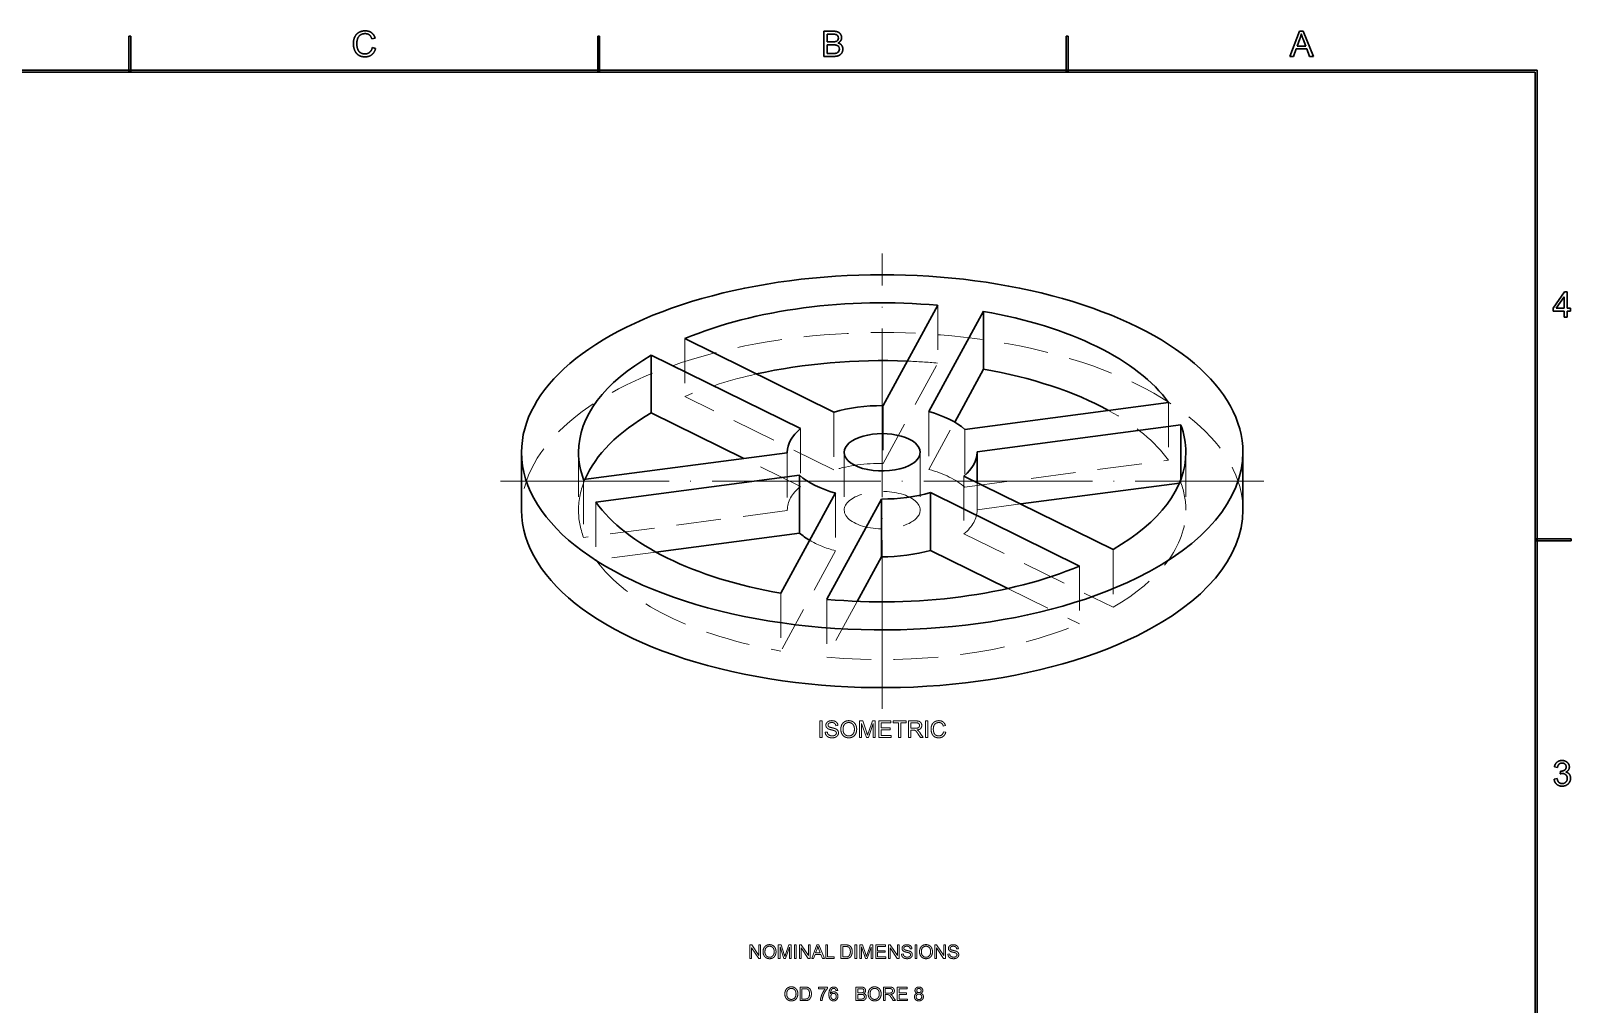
# Model space of a CAD drawing. Header units: millimetres. Extents: x -205 to 205, y -139 to 139.
# Drawn here: x -14.1 to 205, y 0.6 to 139.1 of the extents above; entities that cross this region are included whole.
import ezdxf

# ---------------------------------------------------------------- set-up
doc = ezdxf.new("R2010")
doc.units = ezdxf.units.MM
doc.linetypes.add('ACAD_ISO04W100', pattern=[30, 24, -3, 0, -3])
doc.linetypes.add('HIDDEN', pattern=[9.525, 6.35, -3.175])
for name, color, linetype, lineweight in [('center', 7, 'ACAD_ISO04W100', 13), ('dimensions', 7, 'Continuous', 18), ('hidden', 7, 'HIDDEN', 18), ('visible', 7, 'Continuous', 30)]:
    doc.layers.add(name, color=color, linetype=linetype, lineweight=lineweight)

msp = doc.modelspace()

# ---------------------------------------------------------------- linework, layer by layer
at = {"layer": 'center'}
for p, q in [((107, 42.63), (107, 107.37)), ((52.7, 75), (161.3, 75))]:
    msp.add_line(p, q, dxfattribs=at)
at = {"layer": 'dimensions'}
for p, q in [((98.14, 40.9), (98.14, 38.54)), ((98.45, 40.9), (98.14, 40.9)), ((98.45, 38.54), (98.45, 40.9)), ((100.41, 40.21), (100.71, 40.24)), ((103.76, 40.9), (103.76, 38.54)), ((104.23, 40.9), (103.76, 40.9)), ((104.06, 40.55), (104.75, 38.54)), ((104.06, 38.54), (104.06, 40.55)), ((104.79, 39.23), (104.23, 40.9)), ((105.6, 40.9), (105.03, 39.26)), ((105.03, 38.54), (105.72, 40.52)), ((106.02, 40.9), (105.6, 40.9)), ((105.72, 40.52), (105.72, 38.54)), ((106.02, 38.54), (106.02, 40.9)), ((106.53, 40.9), (106.53, 38.54)), ((108.24, 40.9), (106.53, 40.9)), ((106.84, 40.62), (108.24, 40.62)), ((106.84, 39.9), (106.84, 40.62)), ((108.15, 39.9), (106.84, 39.9)), ((106.84, 39.62), (108.15, 39.62)), ((106.84, 38.82), (106.84, 39.62)), ((108.15, 39.62), (108.15, 39.9)), ((108.24, 40.62), (108.24, 40.9)), ((108.55, 40.9), (108.55, 40.62)), ((110.42, 40.9), (108.55, 40.9)), ((108.55, 40.62), (109.32, 40.62)), ((109.32, 40.62), (109.32, 38.54)), ((109.64, 40.62), (110.42, 40.62)), ((109.64, 38.54), (109.64, 40.62)), ((110.42, 40.62), (110.42, 40.9)), ((110.74, 40.9), (110.74, 38.54)), ((111.79, 40.9), (110.74, 40.9)), ((111.06, 39.86), (111.06, 40.64)), ((111.06, 40.64), (111.8, 40.64)), ((111.73, 39.86), (111.06, 39.86)), ((111.06, 39.59), (111.42, 39.59)), ((111.06, 38.54), (111.06, 39.59)), ((113.17, 40.9), (113.17, 38.54)), ((113.49, 40.9), (113.17, 40.9)), ((113.49, 38.54), (113.49, 40.9)), ((115.69, 40.18), (116, 40.25)), ((98.14, 38.54), (98.45, 38.54)), ((99.19, 39.32), (98.9, 39.3)), ((103.76, 38.54), (104.06, 38.54)), ((104.75, 38.54), (105.03, 38.54)), ((105.72, 38.54), (106.02, 38.54)), ((106.53, 38.54), (108.29, 38.54)), ((108.29, 38.82), (106.84, 38.82)), ((108.29, 38.54), (108.29, 38.82)), ((109.32, 38.54), (109.64, 38.54)), ((110.74, 38.54), (111.06, 38.54)), ((112.12, 39.03), (112.43, 38.54)), ((112.82, 38.54), (112.41, 39.18)), ((112.43, 38.54), (112.82, 38.54)), ((113.17, 38.54), (113.49, 38.54)), ((116.04, 39.29), (115.72, 39.37)), ((88.18, 9.04), (88.18, 7.11)), ((88.44, 9.04), (88.18, 9.04)), ((89.46, 7.52), (88.44, 9.04)), ((89.46, 9.04), (89.46, 7.52)), ((89.7, 9.04), (89.46, 9.04)), ((89.7, 7.11), (89.7, 9.04)), ((92.22, 9.04), (92.22, 7.11)), ((92.61, 9.04), (92.22, 9.04)), ((93.07, 7.67), (92.61, 9.04)), ((93.72, 9.04), (93.26, 7.7)), ((94.07, 9.04), (93.72, 9.04)), ((94.07, 7.11), (94.07, 9.04)), ((94.52, 9.04), (94.52, 7.11)), ((94.78, 9.04), (94.52, 9.04)), ((94.78, 7.11), (94.78, 9.04)), ((95.23, 9.04), (95.23, 7.11)), ((95.49, 9.04), (95.23, 9.04)), ((96.51, 7.52), (95.49, 9.04)), ((96.51, 9.04), (96.51, 7.52)), ((96.75, 9.04), (96.51, 9.04)), ((96.75, 7.11), (96.75, 9.04)), ((97.71, 9.04), (96.97, 7.11)), ((97.99, 9.04), (97.71, 9.04)), ((98.78, 7.11), (97.99, 9.04)), ((98.97, 9.04), (98.97, 7.11)), ((99.23, 9.04), (98.97, 9.04)), ((99.23, 7.34), (99.23, 9.04)), ((101.13, 9.04), (101.13, 7.11)), ((101.8, 9.04), (101.13, 9.04)), ((101.39, 7.34), (101.39, 8.81)), ((101.39, 8.81), (101.8, 8.81)), ((103.13, 9.04), (103.13, 7.11)), ((103.38, 9.04), (103.13, 9.04)), ((103.38, 7.11), (103.38, 9.04)), ((103.83, 9.04), (103.83, 7.11)), ((104.21, 9.04), (103.83, 9.04)), ((104.67, 7.67), (104.21, 9.04)), ((105.33, 9.04), (104.86, 7.7)), ((105.67, 9.04), (105.33, 9.04)), ((105.67, 7.11), (105.67, 9.04)), ((106.09, 9.04), (106.09, 7.11)), ((107.49, 9.04), (106.09, 9.04)), ((106.34, 8.81), (107.49, 8.81)), ((106.34, 8.22), (106.34, 8.81)), ((107.49, 8.81), (107.49, 9.04)), ((107.88, 9.04), (107.88, 7.11)), ((108.14, 9.04), (107.88, 9.04)), ((109.16, 7.52), (108.14, 9.04)), ((109.16, 9.04), (109.16, 7.52)), ((109.4, 9.04), (109.16, 9.04)), ((109.4, 7.11), (109.4, 9.04)), ((111.68, 9.04), (111.68, 7.11)), ((111.93, 9.04), (111.68, 9.04)), ((111.93, 7.11), (111.93, 9.04)), ((114.48, 9.04), (114.48, 7.11)), ((114.74, 9.04), (114.48, 9.04)), ((115.76, 7.52), (114.74, 9.04)), ((115.76, 9.04), (115.76, 7.52)), ((116, 9.04), (115.76, 9.04)), ((116, 7.11), (116, 9.04)), ((88.18, 7.11), (88.42, 7.11)), ((88.42, 8.63), (89.44, 7.11)), ((88.42, 7.11), (88.42, 8.63)), ((89.44, 7.11), (89.7, 7.11)), ((92.22, 7.11), (92.47, 7.11)), ((92.47, 8.75), (93.03, 7.11)), ((92.47, 7.11), (92.47, 8.75)), ((93.03, 7.11), (93.26, 7.11)), ((93.26, 7.11), (93.82, 8.73)), ((93.82, 8.73), (93.82, 7.11)), ((93.82, 7.11), (94.07, 7.11)), ((94.52, 7.11), (94.78, 7.11)), ((95.23, 7.11), (95.47, 7.11)), ((95.47, 8.63), (96.49, 7.11)), ((95.47, 7.11), (95.47, 8.63)), ((96.49, 7.11), (96.75, 7.11)), ((96.97, 7.11), (97.24, 7.11)), ((97.24, 7.11), (97.45, 7.69)), ((97.45, 7.69), (98.26, 7.69)), ((97.53, 7.9), (97.74, 8.47)), ((98.18, 7.9), (97.53, 7.9)), ((97.98, 8.44), (98.18, 7.9)), ((98.26, 7.69), (98.49, 7.11)), ((98.49, 7.11), (98.78, 7.11)), ((98.97, 7.11), (100.18, 7.11)), ((100.18, 7.34), (99.23, 7.34)), ((100.18, 7.11), (100.18, 7.34)), ((101.13, 7.11), (101.83, 7.11)), ((101.8, 7.34), (101.39, 7.34)), ((103.13, 7.11), (103.38, 7.11)), ((103.83, 7.11), (104.07, 7.11)), ((104.07, 8.75), (104.63, 7.11)), ((104.07, 7.11), (104.07, 8.75)), ((104.63, 7.11), (104.86, 7.11)), ((104.86, 7.11), (105.42, 8.73)), ((105.42, 8.73), (105.42, 7.11)), ((105.42, 7.11), (105.67, 7.11)), ((106.09, 7.11), (107.53, 7.11)), ((107.41, 8.22), (106.34, 8.22)), ((106.34, 7.99), (107.41, 7.99)), ((106.34, 7.34), (106.34, 7.99)), ((107.53, 7.34), (106.34, 7.34)), ((107.41, 7.99), (107.41, 8.22)), ((107.53, 7.11), (107.53, 7.34)), ((107.88, 7.11), (108.13, 7.11)), ((108.13, 8.63), (109.14, 7.11)), ((108.13, 7.11), (108.13, 8.63)), ((109.14, 7.11), (109.4, 7.11)), ((109.99, 7.75), (109.75, 7.73)), ((110.98, 8.48), (111.23, 8.5)), ((111.68, 7.11), (111.93, 7.11)), ((114.48, 7.11), (114.73, 7.11)), ((114.73, 8.63), (115.74, 7.11)), ((114.73, 7.11), (114.73, 8.63)), ((115.74, 7.11), (116, 7.11)), ((116.59, 7.75), (116.35, 7.73)), ((117.58, 8.48), (117.83, 8.5)), ((95.33, 3.04), (95.33, 1.11)), ((96, 3.04), (95.33, 3.04)), ((95.59, 1.34), (95.59, 2.81)), ((95.59, 2.81), (95.99, 2.81)), ((97.95, 3.02), (97.95, 2.79)), ((99.2, 3.02), (97.95, 3.02)), ((97.95, 2.79), (98.9, 2.79)), ((99.2, 2.83), (99.2, 3.02)), ((100.43, 2.55), (100.67, 2.57)), ((103.27, 3.04), (103.27, 1.11)), ((104, 3.04), (103.27, 3.04)), ((103.53, 2.23), (103.53, 2.81)), ((103.53, 2.81), (103.91, 2.81)), ((103.95, 2.23), (103.53, 2.23)), ((107.19, 3.04), (107.19, 1.11)), ((108.05, 3.04), (107.19, 3.04)), ((107.44, 2.19), (107.44, 2.83)), ((107.44, 2.83), (108.06, 2.83)), ((109.14, 3.04), (109.14, 1.11)), ((110.54, 3.04), (109.14, 3.04)), ((109.4, 2.81), (110.54, 2.81)), ((109.4, 2.22), (109.4, 2.81)), ((110.46, 2.22), (109.4, 2.22)), ((110.46, 1.99), (110.46, 2.22)), ((110.54, 2.81), (110.54, 3.04)), ((95.33, 1.11), (96.03, 1.11)), ((96, 1.34), (95.59, 1.34)), ((98.22, 1.11), (98.46, 1.11)), ((103.27, 1.11), (104.01, 1.11)), ((103.53, 1.34), (103.53, 2)), ((103.53, 2), (103.98, 2)), ((104.01, 1.34), (103.53, 1.34)), ((107.19, 1.11), (107.44, 1.11)), ((107.99, 2.19), (107.44, 2.19)), ((107.44, 1.97), (107.74, 1.97)), ((107.44, 1.11), (107.44, 1.97)), ((108.31, 1.51), (108.57, 1.11)), ((108.89, 1.11), (108.56, 1.63)), ((108.57, 1.11), (108.89, 1.11)), ((109.14, 1.11), (110.58, 1.11)), ((109.4, 1.99), (110.46, 1.99)), ((109.4, 1.34), (109.4, 1.99)), ((110.58, 1.34), (109.4, 1.34)), ((110.58, 1.11), (110.58, 1.34))]:
    msp.add_line(p, q, dxfattribs=at)
for points in [[(98.99, 40.29), (98.99, 40.47), (99.09, 40.62)], [(99.07, 40), (98.99, 40.13), (98.99, 40.29)], [(99.32, 39.78), (99.15, 39.87), (99.07, 40)], [(99.09, 40.62), (99.19, 40.78), (99.39, 40.86)], [(99.42, 40.56), (99.29, 40.46), (99.29, 40.31)], [(99.29, 40.31), (99.29, 40.18), (99.38, 40.1)], [(99.78, 39.63), (99.45, 39.71), (99.32, 39.78)], [(99.38, 40.1), (99.47, 40.02), (99.85, 39.93)], [(99.39, 40.86), (99.58, 40.94), (99.82, 40.94)], [(99.83, 40.67), (99.55, 40.67), (99.42, 40.56)], [(100.2, 39.51), (100.11, 39.55), (99.78, 39.63)], [(99.82, 40.94), (100.08, 40.94), (100.28, 40.86)], [(100.24, 40.55), (100.11, 40.67), (99.83, 40.67)], [(99.85, 39.93), (100.23, 39.85), (100.38, 39.78)], [(100.41, 39.37), (100.35, 39.46), (100.2, 39.51)], [(100.41, 40.21), (100.38, 40.44), (100.24, 40.55)], [(100.28, 40.86), (100.48, 40.77), (100.59, 40.61)], [(100.38, 39.78), (100.58, 39.69), (100.68, 39.54)], [(100.59, 40.61), (100.7, 40.44), (100.71, 40.24)], [(100.68, 39.54), (100.78, 39.4), (100.78, 39.21)], [(101.11, 39.69), (101.11, 40.28), (101.43, 40.61)], [(101.25, 39.1), (101.11, 39.38), (101.11, 39.69)], [(101.43, 40.61), (101.74, 40.94), (102.24, 40.94)], [(101.67, 40.45), (101.43, 40.22), (101.43, 39.68)], [(101.43, 39.68), (101.43, 39.26), (101.66, 39.01)], [(102.24, 40.67), (101.91, 40.67), (101.67, 40.45)], [(102.24, 40.94), (102.57, 40.94), (102.83, 40.79)], [(102.66, 40.56), (102.48, 40.67), (102.24, 40.67)], [(102.95, 40.22), (102.85, 40.44), (102.66, 40.56)], [(102.82, 39.01), (103.05, 39.26), (103.05, 39.72)], [(102.83, 40.79), (103.09, 40.63), (103.23, 40.35)], [(103.05, 39.72), (103.05, 40.01), (102.95, 40.22)], [(103.37, 39.72), (103.37, 39.36), (103.22, 39.07)], [(103.23, 40.35), (103.37, 40.07), (103.37, 39.72)], [(111.59, 39.58), (111.54, 39.59), (111.42, 39.59)], [(111.73, 39.51), (111.66, 39.56), (111.59, 39.58)], [(111.73, 39.86), (111.94, 39.86), (112.06, 39.9)], [(111.89, 39.36), (111.8, 39.47), (111.73, 39.51)], [(111.79, 40.9), (112.11, 40.9), (112.27, 40.84)], [(112.19, 40.53), (112.07, 40.64), (111.8, 40.64)], [(112.47, 39.83), (112.31, 39.66), (111.97, 39.61)], [(111.97, 39.61), (112.09, 39.55), (112.15, 39.5)], [(112.06, 39.9), (112.18, 39.95), (112.25, 40.04)], [(112.15, 39.5), (112.29, 39.37), (112.41, 39.18)], [(112.31, 40.26), (112.31, 40.42), (112.19, 40.53)], [(112.25, 40.04), (112.31, 40.14), (112.31, 40.26)], [(112.27, 40.84), (112.44, 40.77), (112.53, 40.61)], [(112.63, 40.26), (112.63, 40.01), (112.47, 39.83)], [(112.53, 40.61), (112.63, 40.45), (112.63, 40.26)], [(113.95, 39.74), (113.95, 40.11), (114.09, 40.38)], [(114.07, 39.1), (113.95, 39.4), (113.95, 39.74)], [(114.09, 40.38), (114.23, 40.66), (114.49, 40.8)], [(114.34, 40.19), (114.27, 39.97), (114.27, 39.74)], [(114.27, 39.74), (114.27, 39.44), (114.36, 39.21)], [(114.6, 40.54), (114.42, 40.41), (114.34, 40.19)], [(114.49, 40.8), (114.75, 40.94), (115.06, 40.94)], [(115.06, 40.67), (114.78, 40.67), (114.6, 40.54)], [(115.06, 40.94), (115.42, 40.94), (115.66, 40.76)], [(115.45, 40.56), (115.29, 40.67), (115.06, 40.67)], [(115.69, 40.18), (115.61, 40.44), (115.45, 40.56)], [(115.66, 40.76), (115.9, 40.58), (116, 40.25)], [(99.03, 38.87), (98.9, 39.06), (98.9, 39.3)], [(99.37, 38.59), (99.15, 38.69), (99.03, 38.87)], [(99.19, 39.32), (99.21, 39.15), (99.29, 39.03)], [(99.29, 39.03), (99.37, 38.92), (99.53, 38.85)], [(99.91, 38.5), (99.58, 38.5), (99.37, 38.59)], [(99.53, 38.85), (99.69, 38.78), (99.89, 38.78)], [(99.89, 38.78), (100.07, 38.78), (100.21, 38.83)], [(100.36, 38.59), (100.16, 38.5), (99.91, 38.5)], [(100.21, 38.83), (100.34, 38.89), (100.41, 38.98)], [(100.67, 38.85), (100.56, 38.68), (100.36, 38.59)], [(100.48, 39.18), (100.48, 39.29), (100.41, 39.37)], [(100.41, 38.98), (100.48, 39.07), (100.48, 39.18)], [(100.78, 39.21), (100.78, 39.02), (100.67, 38.85)], [(101.64, 38.66), (101.38, 38.82), (101.25, 39.1)], [(102.24, 38.5), (101.91, 38.5), (101.64, 38.66)], [(101.66, 39.01), (101.89, 38.77), (102.24, 38.77)], [(102.24, 38.77), (102.59, 38.77), (102.82, 39.01)], [(102.81, 38.64), (102.55, 38.5), (102.24, 38.5)], [(103.22, 39.07), (103.08, 38.79), (102.81, 38.64)], [(104.79, 39.23), (104.87, 38.99), (104.91, 38.88)], [(104.91, 38.88), (104.95, 39.01), (105.03, 39.26)], [(112.12, 39.03), (111.98, 39.24), (111.89, 39.36)], [(114.44, 38.65), (114.2, 38.81), (114.07, 39.1)], [(114.36, 39.21), (114.45, 38.99), (114.63, 38.88)], [(115.06, 38.5), (114.68, 38.5), (114.44, 38.65)], [(114.63, 38.88), (114.82, 38.77), (115.03, 38.77)], [(115.03, 38.77), (115.3, 38.77), (115.48, 38.92)], [(115.68, 38.7), (115.43, 38.5), (115.06, 38.5)], [(115.48, 38.92), (115.66, 39.07), (115.72, 39.37)], [(116.04, 39.29), (115.94, 38.9), (115.68, 38.7)], [(90.05, 8.05), (90.05, 8.53), (90.31, 8.8)], [(90.31, 8.8), (90.57, 9.08), (90.98, 9.08)], [(90.98, 8.85), (90.71, 8.85), (90.51, 8.67)], [(90.98, 9.08), (91.25, 9.08), (91.46, 8.95)], [(91.33, 8.76), (91.17, 8.85), (90.98, 8.85)], [(91.46, 8.95), (91.68, 8.82), (91.79, 8.59)], [(97.84, 8.84), (97.81, 8.65), (97.74, 8.47)], [(97.98, 8.44), (97.89, 8.68), (97.84, 8.84)], [(101.8, 9.04), (102.02, 9.04), (102.14, 9.01)], [(102.13, 8.77), (102.02, 8.81), (101.8, 8.81)], [(102.37, 8.56), (102.27, 8.72), (102.13, 8.77)], [(102.14, 9.01), (102.31, 8.97), (102.43, 8.87)], [(102.43, 8.87), (102.58, 8.75), (102.66, 8.54)], [(109.82, 8.54), (109.82, 8.69), (109.9, 8.81)], [(109.9, 8.81), (109.99, 8.94), (110.15, 9.01)], [(110.15, 9.01), (110.31, 9.07), (110.5, 9.07)], [(110.51, 8.85), (110.28, 8.85), (110.17, 8.76)], [(110.5, 9.07), (110.72, 9.07), (110.88, 9)], [(110.85, 8.75), (110.73, 8.85), (110.51, 8.85)], [(110.88, 9), (111.04, 8.94), (111.13, 8.8)], [(111.13, 8.8), (111.22, 8.67), (111.23, 8.5)], [(112.31, 8.05), (112.31, 8.53), (112.56, 8.8)], [(112.56, 8.8), (112.82, 9.08), (113.23, 9.08)], [(113.23, 8.85), (112.96, 8.85), (112.77, 8.67)], [(113.23, 9.08), (113.5, 9.08), (113.71, 8.95)], [(113.58, 8.76), (113.42, 8.85), (113.23, 8.85)], [(113.71, 8.95), (113.93, 8.82), (114.04, 8.59)], [(116.42, 8.54), (116.42, 8.69), (116.5, 8.81)], [(116.5, 8.81), (116.59, 8.94), (116.75, 9.01)], [(116.75, 9.01), (116.91, 9.07), (117.1, 9.07)], [(117.11, 8.85), (116.88, 8.85), (116.77, 8.76)], [(117.1, 9.07), (117.32, 9.07), (117.48, 9)], [(117.45, 8.75), (117.33, 8.85), (117.11, 8.85)], [(117.48, 9), (117.64, 8.94), (117.73, 8.8)], [(117.73, 8.8), (117.82, 8.67), (117.83, 8.5)], [(90.16, 7.57), (90.05, 7.79), (90.05, 8.05)], [(90.49, 7.21), (90.28, 7.34), (90.16, 7.57)], [(90.51, 8.67), (90.32, 8.48), (90.32, 8.05)], [(90.32, 8.05), (90.32, 7.7), (90.51, 7.5)], [(90.98, 7.08), (90.7, 7.08), (90.49, 7.21)], [(90.51, 7.5), (90.69, 7.29), (90.98, 7.29)], [(90.98, 7.29), (91.27, 7.29), (91.45, 7.5)], [(91.45, 7.19), (91.23, 7.08), (90.98, 7.08)], [(91.56, 8.49), (91.48, 8.66), (91.33, 8.76)], [(91.45, 7.5), (91.64, 7.7), (91.64, 8.07)], [(91.78, 7.55), (91.66, 7.31), (91.45, 7.19)], [(91.64, 8.07), (91.64, 8.31), (91.56, 8.49)], [(91.9, 8.07), (91.9, 7.78), (91.78, 7.55)], [(91.79, 8.59), (91.9, 8.36), (91.9, 8.07)], [(93.07, 7.67), (93.13, 7.48), (93.16, 7.39)], [(93.16, 7.39), (93.19, 7.49), (93.26, 7.7)], [(101.8, 7.34), (101.99, 7.34), (102.1, 7.37)], [(102.14, 7.14), (102.01, 7.11), (101.83, 7.11)], [(102.1, 7.37), (102.21, 7.41), (102.27, 7.47)], [(102.37, 7.24), (102.28, 7.17), (102.14, 7.14)], [(102.27, 7.47), (102.37, 7.56), (102.42, 7.72)], [(102.47, 8.09), (102.47, 8.39), (102.37, 8.56)], [(102.55, 7.41), (102.47, 7.3), (102.37, 7.24)], [(102.42, 7.72), (102.47, 7.87), (102.47, 8.09)], [(102.68, 7.69), (102.63, 7.52), (102.55, 7.41)], [(102.66, 8.54), (102.73, 8.34), (102.73, 8.09)], [(102.73, 8.09), (102.73, 7.86), (102.68, 7.69)], [(104.67, 7.67), (104.73, 7.48), (104.76, 7.39)], [(104.76, 7.39), (104.79, 7.49), (104.86, 7.7)], [(109.85, 7.38), (109.75, 7.54), (109.75, 7.73)], [(109.89, 8.3), (109.82, 8.41), (109.82, 8.54)], [(110.13, 7.15), (109.95, 7.23), (109.85, 7.38)], [(110.09, 8.12), (109.96, 8.19), (109.89, 8.3)], [(109.99, 7.75), (110, 7.61), (110.07, 7.51)], [(110.17, 8.76), (110.07, 8.68), (110.07, 8.56)], [(110.07, 8.56), (110.07, 8.45), (110.14, 8.39)], [(110.07, 7.51), (110.13, 7.42), (110.26, 7.36)], [(110.47, 8), (110.2, 8.06), (110.09, 8.12)], [(110.57, 7.08), (110.31, 7.08), (110.13, 7.15)], [(110.14, 8.39), (110.22, 8.32), (110.53, 8.25)], [(110.26, 7.36), (110.39, 7.3), (110.56, 7.3)], [(110.81, 7.91), (110.73, 7.94), (110.47, 8)], [(110.53, 8.25), (110.84, 8.18), (110.95, 8.13)], [(110.56, 7.3), (110.7, 7.3), (110.82, 7.35)], [(110.94, 7.15), (110.78, 7.08), (110.57, 7.08)], [(110.99, 7.79), (110.93, 7.86), (110.81, 7.91)], [(110.82, 7.35), (110.93, 7.39), (110.98, 7.47)], [(110.98, 8.48), (110.96, 8.66), (110.85, 8.75)], [(111.2, 7.36), (111.11, 7.23), (110.94, 7.15)], [(110.95, 8.13), (111.12, 8.05), (111.2, 7.93)], [(110.98, 7.47), (111.04, 7.54), (111.04, 7.63)], [(111.04, 7.63), (111.04, 7.72), (110.99, 7.79)], [(111.2, 7.93), (111.28, 7.81), (111.28, 7.65)], [(111.28, 7.65), (111.28, 7.5), (111.2, 7.36)], [(112.42, 7.57), (112.31, 7.79), (112.31, 8.05)], [(112.74, 7.21), (112.53, 7.34), (112.42, 7.57)], [(112.77, 8.67), (112.57, 8.48), (112.57, 8.05)], [(112.57, 8.05), (112.57, 7.7), (112.76, 7.5)], [(113.23, 7.08), (112.96, 7.08), (112.74, 7.21)], [(112.76, 7.5), (112.95, 7.29), (113.23, 7.29)], [(113.23, 7.29), (113.52, 7.29), (113.7, 7.5)], [(113.7, 7.19), (113.48, 7.08), (113.23, 7.08)], [(113.81, 8.49), (113.73, 8.66), (113.58, 8.76)], [(113.7, 7.5), (113.89, 7.7), (113.89, 8.07)], [(114.04, 7.55), (113.92, 7.31), (113.7, 7.19)], [(113.89, 8.07), (113.89, 8.31), (113.81, 8.49)], [(114.04, 8.59), (114.15, 8.36), (114.15, 8.07)], [(114.15, 8.07), (114.15, 7.78), (114.04, 7.55)], [(116.45, 7.38), (116.35, 7.54), (116.35, 7.73)], [(116.49, 8.3), (116.42, 8.41), (116.42, 8.54)], [(116.73, 7.15), (116.55, 7.23), (116.45, 7.38)], [(116.7, 8.12), (116.56, 8.19), (116.49, 8.3)], [(116.59, 7.75), (116.61, 7.61), (116.67, 7.51)], [(116.77, 8.76), (116.67, 8.68), (116.67, 8.56)], [(116.67, 8.56), (116.67, 8.45), (116.74, 8.39)], [(116.67, 7.51), (116.73, 7.42), (116.86, 7.36)], [(117.07, 8), (116.8, 8.06), (116.7, 8.12)], [(117.17, 7.08), (116.91, 7.08), (116.73, 7.15)], [(116.74, 8.39), (116.82, 8.32), (117.13, 8.25)], [(116.86, 7.36), (116.99, 7.3), (117.16, 7.3)], [(117.41, 7.91), (117.33, 7.94), (117.07, 8)], [(117.13, 8.25), (117.44, 8.18), (117.56, 8.13)], [(117.16, 7.3), (117.31, 7.3), (117.42, 7.35)], [(117.54, 7.15), (117.38, 7.08), (117.17, 7.08)], [(117.59, 7.79), (117.53, 7.86), (117.41, 7.91)], [(117.42, 7.35), (117.53, 7.39), (117.58, 7.47)], [(117.58, 8.48), (117.56, 8.66), (117.45, 8.75)], [(117.8, 7.36), (117.71, 7.23), (117.54, 7.15)], [(117.56, 8.13), (117.72, 8.05), (117.81, 7.93)], [(117.58, 7.47), (117.64, 7.54), (117.64, 7.63)], [(117.64, 7.63), (117.64, 7.72), (117.59, 7.79)], [(117.89, 7.65), (117.89, 7.5), (117.8, 7.36)], [(117.81, 7.93), (117.89, 7.81), (117.89, 7.65)], [(93.15, 2.05), (93.15, 2.53), (93.41, 2.8)], [(93.41, 2.8), (93.67, 3.08), (94.08, 3.08)], [(93.61, 2.67), (93.42, 2.48), (93.42, 2.05)], [(94.08, 2.85), (93.81, 2.85), (93.61, 2.67)], [(94.08, 3.08), (94.34, 3.08), (94.56, 2.95)], [(94.42, 2.76), (94.27, 2.85), (94.08, 2.85)], [(94.66, 2.49), (94.58, 2.66), (94.42, 2.76)], [(94.56, 2.95), (94.77, 2.82), (94.89, 2.59)], [(94.74, 2.07), (94.74, 2.31), (94.66, 2.49)], [(94.89, 2.59), (95, 2.36), (95, 2.07)], [(96.32, 2.77), (96.22, 2.81), (95.99, 2.81)], [(96, 3.04), (96.22, 3.04), (96.34, 3.01)], [(96.56, 2.56), (96.46, 2.72), (96.32, 2.77)], [(96.34, 3.01), (96.51, 2.97), (96.62, 2.87)], [(96.66, 2.09), (96.66, 2.39), (96.56, 2.56)], [(96.62, 2.87), (96.78, 2.75), (96.85, 2.54)], [(96.85, 2.54), (96.93, 2.34), (96.93, 2.09)], [(98.31, 1.66), (98.39, 1.98), (98.56, 2.28)], [(98.83, 2.31), (98.65, 1.98), (98.55, 1.64)], [(98.56, 2.28), (98.72, 2.58), (98.9, 2.79)], [(99.2, 2.83), (99.02, 2.63), (98.83, 2.31)], [(99.42, 2.01), (99.42, 2.57), (99.63, 2.83)], [(99.63, 2.83), (99.81, 3.05), (100.12, 3.05)], [(99.73, 2.55), (99.66, 2.39), (99.66, 2.1)], [(99.66, 2.1), (99.75, 2.24), (99.87, 2.3)], [(99.9, 2.79), (99.79, 2.71), (99.73, 2.55)], [(99.87, 2.3), (99.99, 2.36), (100.13, 2.36)], [(100.1, 2.85), (99.99, 2.85), (99.9, 2.79)], [(100.34, 2.75), (100.24, 2.85), (100.1, 2.85)], [(100.12, 3.05), (100.35, 3.05), (100.49, 2.92)], [(100.13, 2.36), (100.37, 2.36), (100.53, 2.19)], [(100.43, 2.55), (100.4, 2.69), (100.34, 2.75)], [(100.49, 2.92), (100.64, 2.79), (100.67, 2.57)], [(104.21, 2.79), (104.12, 2.81), (103.91, 2.81)], [(103.95, 2.23), (104.12, 2.23), (104.19, 2.25)], [(104, 3.04), (104.22, 3.04), (104.35, 2.98)], [(104.19, 2.25), (104.29, 2.28), (104.34, 2.35)], [(104.34, 2.69), (104.29, 2.76), (104.21, 2.79)], [(104.39, 2.52), (104.39, 2.61), (104.34, 2.69)], [(104.34, 2.35), (104.39, 2.41), (104.39, 2.52)], [(104.35, 2.98), (104.49, 2.92), (104.56, 2.8)], [(104.57, 2.31), (104.5, 2.2), (104.37, 2.14)], [(104.56, 2.8), (104.64, 2.68), (104.64, 2.55)], [(104.64, 2.55), (104.64, 2.42), (104.57, 2.31)], [(105.01, 2.05), (105.01, 2.53), (105.26, 2.8)], [(105.26, 2.8), (105.52, 3.08), (105.93, 3.08)], [(105.47, 2.67), (105.27, 2.48), (105.27, 2.05)], [(105.93, 2.85), (105.66, 2.85), (105.47, 2.67)], [(105.93, 3.08), (106.2, 3.08), (106.41, 2.95)], [(106.28, 2.76), (106.12, 2.85), (105.93, 2.85)], [(106.51, 2.49), (106.43, 2.66), (106.28, 2.76)], [(106.41, 2.95), (106.63, 2.82), (106.74, 2.59)], [(106.59, 2.07), (106.59, 2.31), (106.51, 2.49)], [(106.74, 2.59), (106.85, 2.36), (106.85, 2.07)], [(107.99, 2.19), (108.17, 2.19), (108.27, 2.22)], [(108.05, 3.04), (108.3, 3.04), (108.44, 2.99)], [(108.37, 2.74), (108.27, 2.83), (108.06, 2.83)], [(108.27, 2.22), (108.37, 2.26), (108.42, 2.34)], [(108.47, 2.51), (108.47, 2.65), (108.37, 2.74)], [(108.42, 2.34), (108.47, 2.42), (108.47, 2.51)], [(108.44, 2.99), (108.57, 2.94), (108.65, 2.8)], [(108.73, 2.51), (108.73, 2.31), (108.6, 2.17)], [(108.65, 2.8), (108.73, 2.67), (108.73, 2.51)], [(111.66, 2.55), (111.66, 2.76), (111.82, 2.91)], [(111.74, 2.31), (111.66, 2.41), (111.66, 2.55)], [(111.95, 2.16), (111.81, 2.21), (111.74, 2.31)], [(111.82, 2.91), (111.97, 3.05), (112.22, 3.05)], [(112, 2.77), (111.91, 2.68), (111.91, 2.56)], [(111.91, 2.56), (111.91, 2.42), (112, 2.33)], [(112.22, 2.85), (112.09, 2.85), (112, 2.77)], [(112, 2.33), (112.08, 2.25), (112.22, 2.25)], [(112.22, 3.05), (112.47, 3.05), (112.63, 2.9)], [(112.45, 2.76), (112.36, 2.85), (112.22, 2.85)], [(112.22, 2.25), (112.36, 2.25), (112.45, 2.33)], [(112.54, 2.55), (112.54, 2.68), (112.45, 2.76)], [(112.45, 2.33), (112.54, 2.42), (112.54, 2.55)], [(112.71, 2.31), (112.64, 2.21), (112.5, 2.16)], [(112.63, 2.9), (112.78, 2.75), (112.78, 2.54)], [(112.78, 2.54), (112.78, 2.41), (112.71, 2.31)], [(93.26, 1.57), (93.15, 1.79), (93.15, 2.05)], [(93.59, 1.21), (93.37, 1.34), (93.26, 1.57)], [(93.42, 2.05), (93.42, 1.7), (93.6, 1.5)], [(94.08, 1.08), (93.8, 1.08), (93.59, 1.21)], [(93.6, 1.5), (93.79, 1.29), (94.07, 1.29)], [(94.07, 1.29), (94.36, 1.29), (94.55, 1.5)], [(94.55, 1.19), (94.33, 1.08), (94.08, 1.08)], [(94.55, 1.5), (94.74, 1.7), (94.74, 2.07)], [(94.88, 1.55), (94.76, 1.31), (94.55, 1.19)], [(95, 2.07), (95, 1.78), (94.88, 1.55)], [(96, 1.34), (96.19, 1.34), (96.3, 1.37)], [(96.34, 1.14), (96.2, 1.11), (96.03, 1.11)], [(96.3, 1.37), (96.41, 1.41), (96.47, 1.47)], [(96.57, 1.24), (96.47, 1.17), (96.34, 1.14)], [(96.47, 1.47), (96.56, 1.56), (96.61, 1.72)], [(96.74, 1.41), (96.66, 1.3), (96.57, 1.24)], [(96.61, 1.72), (96.66, 1.87), (96.66, 2.09)], [(96.88, 1.69), (96.82, 1.52), (96.74, 1.41)], [(96.93, 2.09), (96.93, 1.86), (96.88, 1.69)], [(98.22, 1.11), (98.22, 1.34), (98.31, 1.66)], [(98.55, 1.64), (98.48, 1.4), (98.46, 1.11)], [(99.61, 1.29), (99.42, 1.51), (99.42, 2.01)], [(100.1, 1.08), (99.8, 1.08), (99.61, 1.29)], [(99.81, 2.04), (99.7, 1.92), (99.7, 1.73)], [(99.7, 1.73), (99.7, 1.61), (99.75, 1.5)], [(99.75, 1.5), (99.8, 1.39), (99.9, 1.33)], [(100.08, 2.15), (99.92, 2.15), (99.81, 2.04)], [(99.9, 1.33), (99.99, 1.27), (100.09, 1.27)], [(100.35, 2.04), (100.24, 2.15), (100.08, 2.15)], [(100.09, 1.27), (100.24, 1.27), (100.35, 1.39)], [(100.41, 1.16), (100.27, 1.08), (100.1, 1.08)], [(100.46, 1.72), (100.46, 1.92), (100.35, 2.04)], [(100.35, 1.39), (100.46, 1.51), (100.46, 1.72)], [(100.62, 1.4), (100.54, 1.24), (100.41, 1.16)], [(100.53, 2.19), (100.7, 2.01), (100.7, 1.74)], [(100.7, 1.74), (100.7, 1.55), (100.62, 1.4)], [(104.26, 1.97), (104.16, 2), (103.98, 2)], [(104.01, 1.34), (104.13, 1.34), (104.18, 1.35)], [(104.32, 1.14), (104.19, 1.11), (104.01, 1.11)], [(104.18, 1.35), (104.27, 1.36), (104.33, 1.4)], [(104.41, 1.86), (104.36, 1.94), (104.26, 1.97)], [(104.53, 1.24), (104.45, 1.17), (104.32, 1.14)], [(104.33, 1.4), (104.39, 1.44), (104.43, 1.51)], [(104.37, 2.14), (104.54, 2.09), (104.64, 1.96)], [(104.47, 1.67), (104.47, 1.78), (104.41, 1.86)], [(104.43, 1.51), (104.47, 1.58), (104.47, 1.67)], [(104.67, 1.42), (104.62, 1.3), (104.53, 1.24)], [(104.64, 1.96), (104.73, 1.84), (104.73, 1.67)], [(104.73, 1.67), (104.73, 1.53), (104.67, 1.42)], [(105.12, 1.57), (105.01, 1.79), (105.01, 2.05)], [(105.44, 1.21), (105.23, 1.34), (105.12, 1.57)], [(105.27, 2.05), (105.27, 1.7), (105.46, 1.5)], [(105.93, 1.08), (105.66, 1.08), (105.44, 1.21)], [(105.46, 1.5), (105.65, 1.29), (105.93, 1.29)], [(105.93, 1.29), (106.22, 1.29), (106.4, 1.5)], [(106.4, 1.19), (106.18, 1.08), (105.93, 1.08)], [(106.4, 1.5), (106.59, 1.7), (106.59, 2.07)], [(106.74, 1.55), (106.62, 1.31), (106.4, 1.19)], [(106.85, 2.07), (106.85, 1.78), (106.74, 1.55)], [(107.88, 1.96), (107.84, 1.97), (107.74, 1.97)], [(108, 1.91), (107.94, 1.94), (107.88, 1.96)], [(108.13, 1.78), (108.06, 1.87), (108, 1.91)], [(108.31, 1.51), (108.2, 1.68), (108.13, 1.78)], [(108.6, 2.17), (108.47, 2.03), (108.19, 1.99)], [(108.19, 1.99), (108.29, 1.94), (108.34, 1.89)], [(108.34, 1.89), (108.46, 1.79), (108.56, 1.63)], [(111.59, 1.67), (111.59, 1.86), (111.68, 1.98)], [(111.76, 1.24), (111.59, 1.41), (111.59, 1.67)], [(111.68, 1.98), (111.78, 2.11), (111.95, 2.16)], [(112.22, 1.08), (111.94, 1.08), (111.76, 1.24)], [(111.94, 1.94), (111.83, 1.83), (111.83, 1.67)], [(111.83, 1.67), (111.83, 1.56), (111.88, 1.47)], [(111.88, 1.47), (111.93, 1.37), (112.02, 1.32)], [(112.22, 2.05), (112.05, 2.05), (111.94, 1.94)], [(112.02, 1.32), (112.12, 1.27), (112.23, 1.27)], [(112.5, 1.94), (112.39, 2.05), (112.22, 2.05)], [(112.68, 1.24), (112.51, 1.08), (112.22, 1.08)], [(112.23, 1.27), (112.4, 1.27), (112.51, 1.38)], [(112.5, 2.16), (112.67, 2.1), (112.77, 1.97)], [(112.62, 1.66), (112.62, 1.83), (112.5, 1.94)], [(112.51, 1.38), (112.62, 1.49), (112.62, 1.66)], [(112.86, 1.66), (112.86, 1.41), (112.68, 1.24)], [(112.77, 1.97), (112.86, 1.84), (112.86, 1.66)]]:
    msp.add_open_spline(points, degree=2, dxfattribs=at)
at = {"layer": 'hidden'}
for p, q in [((114.89, 100.03), (114.89, 91.8)), ((78.93, 95.28), (78.93, 87.06)), ((107.12, 77.53), (114.89, 91.8)), ((100.14, 76.61), (78.93, 87.06)), ((107.12, 85.76), (107.12, 77.53)), ((147.73, 86.21), (147.73, 77.98)), ((100.14, 84.84), (100.14, 76.61)), ((113.64, 84.9), (113.64, 76.67)), ((113.64, 76.67), (117.31, 83.41)), ((95.37, 82.49), (95.37, 74.26)), ((118.75, 82.38), (118.75, 74.16)), ((63.8, 79.11), (63.8, 70.89)), ((93.5, 79.05), (93.5, 70.83)), ((93.5, 79.05), (93.5, 70.89)), ((101.6, 79.11), (101.6, 70.89)), ((112.4, 79.11), (112.4, 70.89)), ((120.5, 79.17), (120.5, 70.95)), ((150.2, 79.11), (150.2, 70.89)), ((95.37, 74.26), (87.3, 78.23)), ((118.75, 74.16), (147.73, 77.98)), ((64.53, 75.23), (64.53, 67)), ((118.63, 75.74), (118.63, 67.51)), ((120.5, 74.82), (120.5, 70.89)), ((149.28, 74.74), (149.47, 74.77)), ((149.47, 75.23), (149.47, 74.77)), ((100.36, 73.33), (100.36, 65.1)), ((93.5, 70.83), (64.53, 67)), ((66.27, 72.02), (66.27, 63.79)), ((120.5, 70.95), (126.7, 71.77)), ((118.63, 67.51), (139.84, 57.07)), ((74.82, 64.92), (66.27, 63.79)), ((100.36, 65.1), (92.59, 50.83)), ((139.84, 65.29), (139.84, 57.07)), ((135.07, 62.94), (135.07, 54.72)), ((124.86, 59.74), (135.07, 54.72)), ((92.59, 59.06), (92.59, 50.83)), ((99.11, 58.2), (99.11, 49.97)), ((103.43, 57.91), (99.11, 49.97))]:
    msp.add_line(p, q, dxfattribs=at)
for major_axis, start_param, end_param in [((51.3, 0), 0, 3.141593), ((43.2, 0), 1.387202, 1.488164), ((43.2, 0), 1.996955, 2.27799), ((43.2, 0), 0.340004, 0.730411), ((13.5, 0), 1.561677, 2.103514), ((43.2, 0), 2.934781, 3.141593), ((13.5, 0), 0.51448, 1.056317), ((43.2, 0), 0, 0.183595), ((13.5, 0), 2.608875, 3.141593), ((5.4, 0), 0, 3.141593), ((43.2, 0), 3.141593, 3.325187), ((13.5, 0), 3.141593, 3.150712), ((5.4, 0), 3.141593, 5.497787), ((5.4, 0), 5.497787, 6.283185), ((13.5, 0), 5.750467, 6.283185), ((13.5, 0), 0, 0.009119), ((43.2, 0), 5.575992, 6.283185), ((13.5, 0), 3.843752, 4.197909), ((43.2, 0), 3.481597, 4.372385), ((43.2, 0), 4.528794, 5.419582)]:
    msp.add_ellipse((107, 70.89), major_axis=major_axis, ratio=0.492366, start_param=start_param, end_param=end_param, dxfattribs=at)
at = {"layer": 'visible'}
for p, q in [((-0.14, 138.33), (-0.14, 133.33)), ((0.14, 138.33), (-0.14, 138.33)), ((0.14, 133.33), (0.14, 138.33)), ((66.53, 138.33), (66.53, 133.33)), ((66.81, 138.33), (66.53, 138.33)), ((66.81, 133.33), (66.81, 138.33)), ((98.7, 139.01), (98.7, 135.43)), ((100.04, 139.01), (98.7, 139.01)), ((99.17, 137.51), (99.17, 138.59)), ((99.17, 138.59), (99.89, 138.59)), ((133.19, 138.33), (133.19, 133.33)), ((133.47, 138.33), (133.19, 138.33)), ((133.47, 133.33), (133.47, 138.33)), ((166.37, 139.01), (164.99, 135.43)), ((166.88, 139.01), (166.37, 139.01)), ((168.34, 135.43), (166.88, 139.01)), ((34.41, 137.92), (34.88, 138.03)), ((34.94, 136.57), (34.47, 136.69)), ((99.95, 137.51), (99.17, 137.51)), ((99.17, 135.85), (99.17, 137.08)), ((99.17, 137.08), (100, 137.08)), ((100.06, 135.85), (99.17, 135.85)), ((165.49, 135.43), (165.89, 136.52)), ((165.89, 136.52), (167.38, 136.52)), ((166.02, 136.9), (166.42, 137.95)), ((167.24, 136.9), (166.02, 136.9)), ((166.86, 137.89), (167.24, 136.9)), ((167.38, 136.52), (167.8, 135.43)), ((98.7, 135.43), (100.06, 135.43)), ((164.99, 135.43), (165.49, 135.43)), ((167.8, 135.43), (168.34, 135.43)), ((200.14, 133.47), (-200.14, 133.47)), ((-199.86, 133.19), (199.86, 133.19)), ((-0.14, 133.33), (0.14, 133.33)), ((66.53, 133.33), (66.81, 133.33)), ((133.19, 133.33), (133.47, 133.33)), ((199.86, 133.19), (199.86, -133.19)), ((200.14, -133.47), (200.14, 133.47)), ((204.06, 101.93), (202.42, 99.61)), ((202.86, 99.61), (203.98, 101.22)), ((203.98, 101.22), (203.98, 99.61)), ((204.42, 101.93), (204.06, 101.93)), ((204.42, 99.61), (204.42, 101.93)), ((107.12, 85.76), (114.89, 100.03)), ((113.64, 84.9), (121.41, 99.17)), ((121.41, 99.17), (121.41, 90.94)), ((202.42, 99.61), (202.42, 99.21)), ((202.42, 99.21), (203.98, 99.21)), ((203.98, 99.61), (202.86, 99.61)), ((203.98, 99.21), (203.98, 98.35)), ((204.9, 99.61), (204.42, 99.61)), ((204.42, 99.21), (204.9, 99.21)), ((204.42, 98.35), (204.42, 99.21)), ((204.9, 99.21), (204.9, 99.61)), ((203.98, 98.35), (204.42, 98.35)), ((100.14, 84.84), (78.93, 95.28)), ((74.16, 92.93), (74.16, 84.71)), ((95.37, 82.49), (74.16, 92.93)), ((117.31, 83.41), (121.41, 90.94)), ((118.75, 82.38), (147.73, 86.21)), ((87.3, 78.23), (74.16, 84.71)), ((120.5, 79.17), (149.47, 83)), ((149.47, 83), (149.47, 75.23)), ((55.7, 79.11), (55.7, 70.89)), ((93.5, 79.05), (64.53, 75.23)), ((93.5, 79.11), (93.5, 79.05)), ((120.5, 79.11), (120.5, 74.82)), ((158.3, 79.11), (158.3, 70.89)), ((95.25, 75.84), (66.27, 72.02)), ((95.25, 75.84), (95.25, 67.62)), ((118.63, 75.74), (139.84, 65.29)), ((126.7, 71.77), (149.28, 74.74)), ((100.36, 73.33), (92.59, 59.06)), ((106.88, 72.47), (99.11, 58.2)), ((106.88, 72.47), (106.88, 64.24)), ((113.86, 73.39), (135.07, 62.94)), ((113.86, 73.39), (113.86, 65.16)), ((95.25, 67.62), (74.82, 64.92)), ((205, 66.81), (200, 66.81)), ((200, 66.81), (200, 66.53)), ((200, 66.53), (205, 66.53)), ((205, 66.53), (205, 66.81)), ((106.88, 64.24), (103.43, 57.91)), ((113.86, 65.16), (124.86, 59.74)), ((202.61, 34.35), (203.05, 34.27)), ((203.49, 33.76), (203.44, 33.38)), ((203.01, 32.69), (202.57, 32.63))]:
    msp.add_line(p, q, dxfattribs=at)
for centre, major_axis, start_param, end_param in [((107, 79.11), (51.3, 0), 0, 3.141593), ((107, 79.11), (43.2, 0), 1.387202, 2.27799), ((107, 79.11), (43.2, 0), 0.340004, 1.230792), ((107, 79.11), (43.2, 0), 2.434399, 3.141593), ((107, 70.89), (43.2, 0), 1.488164, 1.996955), ((107, 70.89), (43.2, 0), 0.730411, 1.230792), ((107, 79.11), (13.5, 0), 1.561677, 2.103514), ((107, 70.89), (43.2, 0), 2.434399, 2.934781), ((107, 79.11), (13.5, 0), 0.51448, 1.056317), ((107, 79.11), (13.5, 0), 2.608875, 3.141593), ((107, 79.11), (5.4, 0), 0, 3.141593), ((107, 79.11), (43.2, 0), 0, 0.183595), ((107, 79.11), (51.3, 0), 3.141593, 5.497787), ((107, 79.11), (43.2, 0), 3.141593, 3.325187), ((107, 79.11), (13.5, 0), 3.141593, 3.150712), ((107, 79.11), (5.4, 0), 3.141593, 5.497787), ((107, 79.11), (5.4, 0), 5.497787, 6.283185), ((107, 79.11), (13.5, 0), 5.750467, 6.283185), ((107, 79.11), (13.5, 0), 0, 0.009119), ((107, 79.11), (43.2, 0), 5.575992, 6.283185), ((107, 79.11), (51.3, 0), 5.497787, 6.283185), ((107, 79.11), (13.5, 0), 3.656072, 4.197909), ((107, 79.11), (13.5, 0), 4.70327, 5.245107), ((107, 70.89), (51.3, 0), 3.141593, 5.497787), ((107, 79.11), (43.2, 0), 3.481597, 4.372385), ((107, 70.89), (51.3, 0), 5.497787, 6.283185), ((107, 70.89), (13.5, 0), 3.656072, 3.843752), ((107, 70.89), (13.5, 0), 4.70327, 5.245107), ((107, 79.11), (43.2, 0), 4.528794, 5.419582)]:
    msp.add_ellipse(centre, major_axis=major_axis, ratio=0.492366, start_param=start_param, end_param=end_param, dxfattribs=at)
for points, degree, knots in [([(34.88, 138.03), (34.74, 138.52), (34.37, 138.8), (34, 139.07), (33.47, 139.07), (32.99, 139.07), (32.6, 138.86), (32.2, 138.64), (31.99, 138.22), (31.78, 137.81), (31.78, 137.25), (31.78, 136.74), (31.97, 136.29), (32.16, 135.84), (32.52, 135.61), (32.88, 135.37), (33.46, 135.37), (34.02, 135.37), (34.41, 135.68), (34.79, 135.98), (34.94, 136.57)], 2, [0, 0, 0, 1, 1, 2, 2, 2.881818, 2.881818, 3.763636, 3.763636, 4.645455, 4.645455, 5.454109, 5.454109, 6.262763, 6.262763, 7.071417, 7.071417, 7.852775, 7.852775, 8.634133, 8.634133, 8.634133]), ([(34.47, 136.69), (34.37, 136.23), (34.09, 136.01), (33.82, 135.78), (33.42, 135.78), (33.09, 135.78), (32.81, 135.94), (32.53, 136.11), (32.4, 136.45), (32.27, 136.79), (32.27, 137.25), (32.27, 137.6), (32.38, 137.94), (32.49, 138.27), (32.77, 138.47), (33.04, 138.67), (33.46, 138.67), (33.82, 138.67), (34.05, 138.49), (34.29, 138.31), (34.41, 137.92)], 2, [0, 0, 0, 1, 1, 2, 2, 2.822086, 2.822086, 3.644172, 3.644172, 4.466258, 4.466258, 5.103704, 5.103704, 5.74115, 5.74115, 6.378597, 6.378597, 6.933062, 6.933062, 7.487527, 7.487527, 7.487527]), ([(99.89, 138.59), (100.14, 138.59), (100.33, 138.57), (100.43, 138.54), (100.54, 138.51), (100.62, 138.44), (100.68, 138.35), (100.73, 138.26), (100.76, 138.16), (100.76, 138.04), (100.76, 137.79), (100.64, 137.62), (100.4, 137.55)], 3, [0, 0, 0, 0, 1, 1, 1, 2, 2, 2, 3, 3, 3, 5.109589, 5.109589, 5.109589, 5.109589]), ([(100.73, 137.34), (100.98, 137.46), (101.1, 137.66), (101.23, 137.87), (101.23, 138.1), (101.23, 138.34), (101.09, 138.57), (100.95, 138.79), (100.7, 138.9), (100.45, 139.01), (100.04, 139.01)], 2, [0, 0, 0, 1, 1, 2, 2, 3.074468, 3.074468, 4.148936, 4.148936, 5.223404, 5.223404, 5.223404]), ([(100, 137.08), (100.23, 137.08), (100.4, 137.06), (100.52, 137.02), (100.64, 136.98), (100.74, 136.92), (100.81, 136.82), (100.88, 136.72), (100.91, 136.6), (100.91, 136.47), (100.91, 136.36), (100.89, 136.25), (100.84, 136.17), (100.74, 135.99), (100.61, 135.91), (100.39, 135.87)], 3, [0, 0, 0, 0, 1, 1, 1, 2, 2, 2, 3, 3, 3, 3.853659, 3.853659, 3.853659, 5.560976, 5.560976, 5.560976, 5.560976]), ([(100.06, 135.43), (100.41, 135.43), (100.64, 135.49), (100.88, 135.55), (101.03, 135.67), (101.19, 135.79), (101.3, 136), (101.4, 136.22), (101.4, 136.47), (101.4, 136.78), (101.23, 137.01), (101.05, 137.24), (100.73, 137.34)], 2, [0, 0, 0, 1, 1, 2, 2, 3, 3, 4, 4, 5.242718, 5.242718, 6.485437, 6.485437, 6.485437]), ([(204.24, 33.62), (204.49, 33.73), (204.61, 33.92), (204.74, 34.11), (204.74, 34.35), (204.74, 34.59), (204.61, 34.81), (204.48, 35.02), (204.23, 35.15), (203.98, 35.28), (203.69, 35.28), (203.27, 35.28), (202.98, 35.03), (202.69, 34.79), (202.61, 34.35)], 2, [0, 0, 0, 1, 1, 2, 2, 3.052632, 3.052632, 4.105263, 4.105263, 5.157895, 5.157895, 6.684211, 6.684211, 8.210526, 8.210526, 8.210526]), ([(202.57, 32.63), (202.61, 32.18), (202.92, 31.9), (203.24, 31.62), (203.71, 31.62), (204.23, 31.62), (204.57, 31.94), (204.91, 32.27), (204.91, 32.74), (204.91, 33.09), (204.74, 33.32), (204.56, 33.55), (204.24, 33.62)], 2, [0, 0, 0, 1, 1, 2, 2, 3.108808, 3.108808, 4.217617, 4.217617, 5.037673, 5.037673, 5.857729, 5.857729, 5.857729]), ([(203.44, 33.38), (203.62, 33.42), (203.75, 33.42), (204.05, 33.42), (204.25, 33.23), (204.45, 33.03), (204.45, 32.73), (204.45, 32.41), (204.23, 32.2), (204.02, 31.98), (203.71, 31.98), (203.45, 31.98), (203.27, 32.15), (203.08, 32.31), (203.01, 32.69)], 2, [0, 0, 0, 1, 1, 3.45098, 3.45098, 5.901961, 5.901961, 8.471537, 8.471537, 11.041113, 11.041113, 13.206032, 13.206032, 15.37095, 15.37095, 15.37095]), ([(203.05, 34.27), (203.1, 34.59), (203.27, 34.75), (203.44, 34.91), (203.7, 34.91), (203.96, 34.91), (204.12, 34.76), (204.29, 34.6), (204.29, 34.36), (204.29, 34.05), (204.06, 33.9), (203.84, 33.76), (203.56, 33.76), (203.53, 33.76), (203.49, 33.76)], 2, [0, 0, 0, 1, 1, 2, 2, 3.009524, 3.009524, 4.019048, 4.019048, 5.293699, 5.293699, 6.56835, 6.56835, 6.690273, 6.690273, 6.690273])]:
    msp.add_open_spline(points, degree=degree, knots=knots, dxfattribs=at)
for points in [[(166.61, 138.63), (166.54, 138.29), (166.42, 137.95)], [(166.86, 137.89), (166.69, 138.34), (166.61, 138.63)], [(99.95, 137.51), (100.26, 137.51), (100.4, 137.55)], [(100.06, 135.85), (100.29, 135.85), (100.39, 135.87)]]:
    msp.add_open_spline(points, degree=2, dxfattribs=at)

doc.saveas('drawing.dxf')
